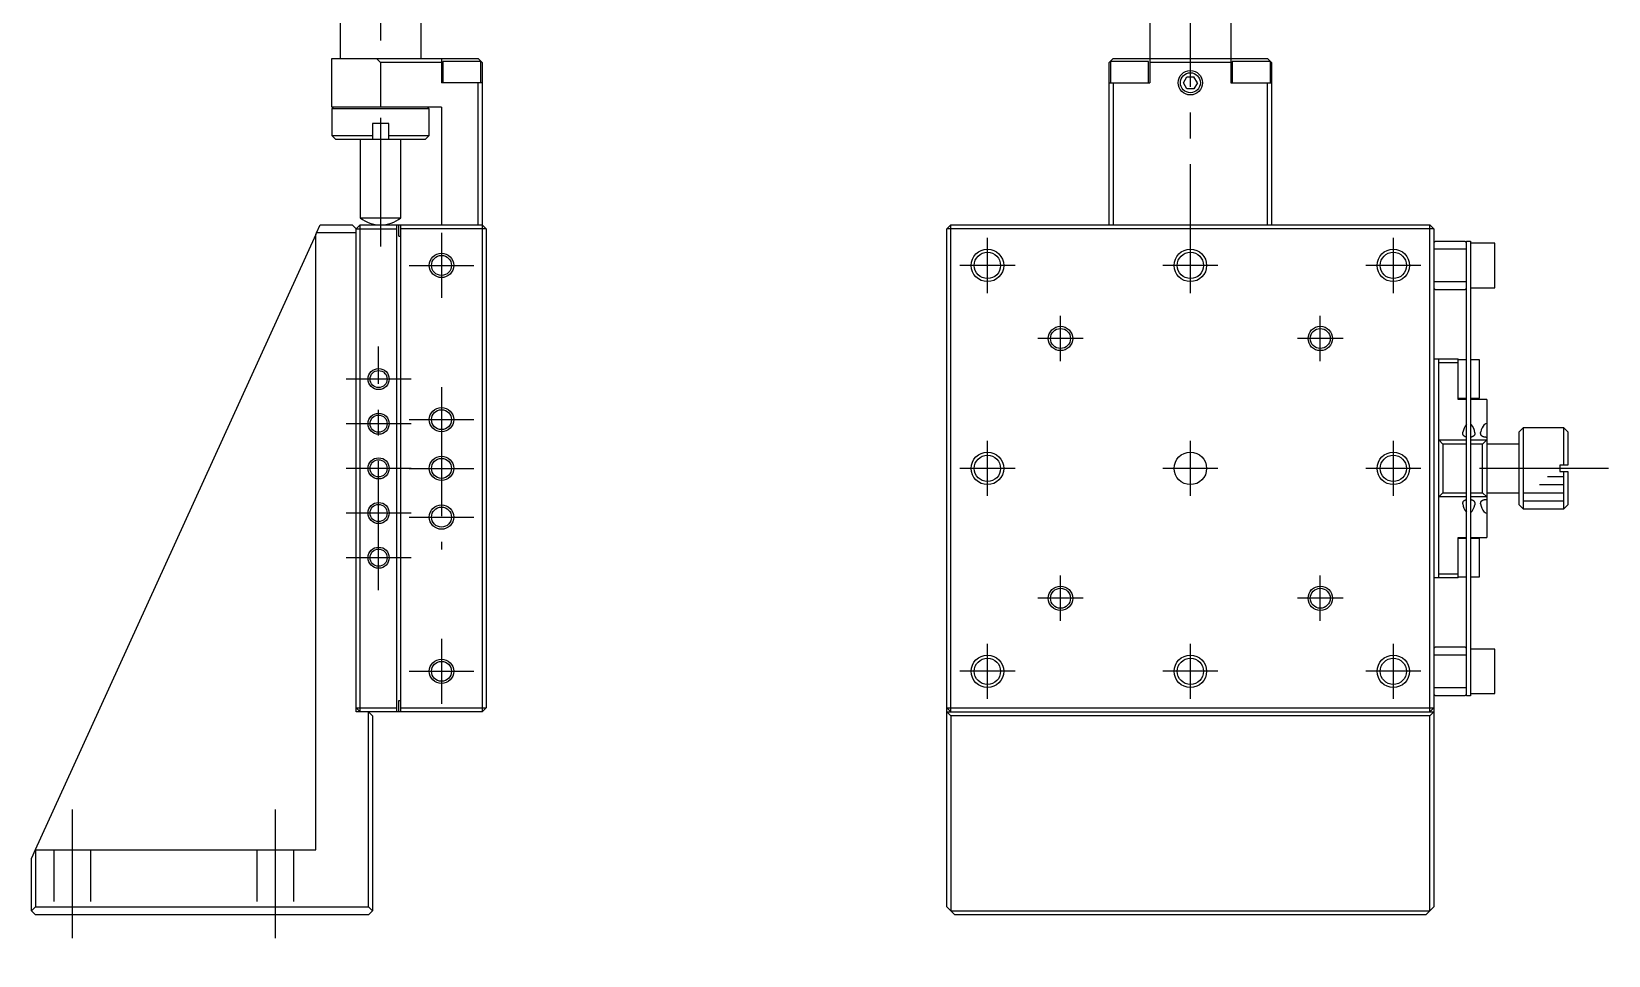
# Model space of a CAD drawing. Extents: x 0 to 380, y -8 to 323.
# Drawn here: x 0 to 194.2, y 88.2 to 202.1 of the extents above; entities that cross this region are included whole.
import ezdxf

# ---------------------------------------------------------------- set-up
doc = ezdxf.new("R2010")
doc.units = 0
doc.header["$LTSCALE"] = 0.5
doc.linetypes.add('CENTER', pattern=[50.8, 31.75, -6.35, 6.35, -6.35])
doc.linetypes.add('DASHED', pattern=[19.05, 12.7, -6.35])
for name, color, linetype in [('MSM_CENTER', 1, 'CENTER'), ('MSM_CONTINUOUS', 7, 'CONTINUOUS'), ('MSM_DASHED', 4, 'DASHED'), ('MSM_NARROW', 5, 'CONTINUOUS')]:
    doc.layers.add(name, color=color, linetype=linetype)

msp = doc.modelspace()

# ---------------------------------------------------------------- linework, layer by layer
at = {"layer": 'MSM_CENTER'}
for p, q in [((43, 242.249999), (43, 172.999999)), ((142.75, 169.849996), (142.75, 242.249999)), ((50.499999, 177.249995), (50.499999, 169.249996)), ((117.75, 169.849996), (117.75, 176.649996)), ((167.75, 169.849996), (167.75, 176.649996)), ((46.5, 173.249996), (54.499999, 173.249996)), ((121.15, 173.249996), (114.35, 173.249996)), ((146.15, 173.249996), (139.35, 173.249996)), ((171.15, 173.249996), (164.35, 173.249996)), ((126.75, 161.449996), (126.75, 167.049996)), ((158.75, 161.449996), (158.75, 167.049996)), ((42.75, 133.249998), (42.75, 163.249997)), ((129.55, 164.249996), (123.95, 164.249996)), ((161.55, 164.249996), (155.95, 164.249996)), ((46.749999, 159.249998), (38.75, 159.249998)), ((50.5, 158.249996), (50.5, 138.249999)), ((46.749999, 153.749998), (38.75, 153.749998)), ((46.500001, 154.249997), (54.5, 154.249997)), ((117.75, 144.849996), (117.75, 151.649996)), ((142.75, 144.849996), (142.75, 151.649996)), ((167.75, 144.849996), (167.75, 151.649996)), ((46.749999, 148.249997), (38.75, 148.249997)), ((46.5, 148.249996), (54.499999, 148.249996)), ((121.15, 148.249996), (114.35, 148.249996)), ((146.15, 148.249996), (139.35, 148.249996)), ((171.15, 148.249996), (164.35, 148.249996)), ((194.25, 148.249996), (176.25, 148.249996)), ((46.749999, 142.749996), (38.75, 142.749996)), ((46.500001, 142.249999), (54.5, 142.249999)), ((46.749999, 137.249997), (38.75, 137.249997)), ((126.75, 129.449996), (126.75, 135.049996)), ((158.75, 129.449996), (158.75, 135.049996)), ((129.55, 132.249996), (123.95, 132.249996)), ((161.55, 132.249996), (155.95, 132.249996)), ((50.499999, 127.249995), (50.499999, 119.249996)), ((117.75, 119.849996), (117.75, 126.649996)), ((142.75, 119.849996), (142.75, 126.649996)), ((167.75, 119.849996), (167.75, 126.649996)), ((46.5, 123.249996), (54.499999, 123.249996)), ((121.15, 123.249996), (114.35, 123.249996)), ((146.15, 123.249996), (139.35, 123.249996)), ((171.15, 123.249996), (164.35, 123.249996)), ((5, 106.249996), (5, 88.249996)), ((30, 106.249996), (30, 88.249996))]:
    msp.add_line(p, q, dxfattribs=at)
at = {"layer": 'MSM_CONTINUOUS'}
for p, q in [((38, 206.999996), (38, 198.749996)), ((48, 198.749996), (48, 206.999996)), ((137.75, 206.999996), (137.75, 195.749996)), ((147.75, 206.999996), (147.75, 195.749996)), ((37, 192.749996), (37, 198.749996)), ((37, 198.749996), (55, 198.749996)), ((43, 198.249996), (42.5, 198.749996)), ((43, 198.249996), (43, 192.749996)), ((50.5, 198.249996), (43, 198.249996)), ((50.5, 198.749996), (50.5, 195.749996)), ((55.35, 198.349996), (50.65, 198.349996)), ((50.65, 198.349996), (50.65, 195.749996)), ((55.5, 198.249996), (55, 198.749996)), ((55.35, 195.749996), (55.35, 198.349996)), ((55.5, 198.249996), (55.5, 118.249996)), ((133.25, 198.749996), (132.75, 198.249996)), ((132.75, 178.249996), (132.75, 198.249996)), ((137.6, 198.349996), (132.9, 198.349996)), ((132.9, 198.349996), (132.9, 195.749996)), ((133.25, 198.749996), (152.25, 198.749996)), ((137.6, 195.749996), (137.6, 198.349996)), ((147.75, 198.249996), (137.75, 198.249996)), ((152.6, 198.349996), (147.9, 198.349996)), ((147.9, 198.349996), (147.9, 195.749996)), ((152.75, 198.249996), (152.25, 198.749996)), ((152.6, 195.749996), (152.6, 198.349996)), ((152.75, 198.249996), (152.75, 178.249996)), ((141.883974, 195.749996), (142.316987, 196.499996)), ((142.316987, 196.499996), (143.183012, 196.499996)), ((143.616025, 195.749996), (143.183012, 196.499996)), ((55.5, 195.749996), (50.5, 195.749996)), ((55, 178.249996), (55, 195.749996)), ((132.75, 195.749996), (137.75, 195.749996)), ((133.25, 195.749996), (133.25, 178.249996)), ((142.316987, 194.999996), (141.883974, 195.749996)), ((143.183012, 194.999996), (142.316987, 194.999996)), ((143.616025, 195.749996), (143.183012, 194.999996)), ((147.75, 195.749996), (152.75, 195.749996)), ((152.25, 178.249996), (152.25, 195.749996)), ((50.5, 192.749996), (37, 192.749996)), ((37.2, 192.749996), (37, 192.549996)), ((49, 192.549996), (37, 192.549996)), ((37, 192.549996), (37, 189.249996)), ((49, 192.549996), (48.8, 192.749996)), ((49, 189.249996), (49, 192.549996)), ((50.5, 192.749996), (50.5, 178.249996)), ((44, 190.749996), (42, 190.749996)), ((42, 190.749996), (42, 188.749996)), ((44, 188.749996), (44, 190.749996)), ((37, 189.249996), (42, 189.249996)), ((37, 189.249996), (37.5, 188.749996)), ((48.5, 188.749996), (37.5, 188.749996)), ((40.500004, 188.749996), (40.500004, 179.127505)), ((44, 189.249996), (49, 189.249996)), ((45.499996, 179.127505), (45.499996, 188.749996)), ((48.5, 188.749996), (49, 189.249996)), ((40.500004, 179.127505), (45.499996, 179.127505)), ((35, 177.050486), (5.012988, 111.249996)), ((35, 177.050486), (35.090921, 177.249996)), ((35, 101.249996), (35, 177.050487)), ((35.090921, 177.249996), (35.546648, 178.249996)), ((40, 177.249996), (35.090921, 177.249996)), ((35.546648, 178.249996), (39.5, 178.249996)), ((40, 177.749996), (39.5, 178.249996)), ((40.5, 178.249996), (40, 177.749996)), ((40, 177.749996), (45, 177.749996)), ((40, 118.249996), (40, 177.749996)), ((40.5, 118.249996), (40.5, 178.249996)), ((40.5, 178.249996), (55.5, 178.249996)), ((45, 118.249996), (45, 178.249996)), ((45.25, 176.849996), (45.25, 178.249996)), ((45.25, 176.849996), (45.5, 176.849996)), ((45.5, 118.249996), (45.5, 178.249996)), ((56, 177.749996), (45.5, 177.749996)), ((56, 177.749996), (55.5, 178.249996)), ((56, 177.749996), (56, 118.749996)), ((112.75, 177.749996), (113.25, 178.249996)), ((172.75, 177.749996), (112.75, 177.749996)), ((112.75, 94.249996), (112.75, 177.749996)), ((113.25, 118.249996), (113.25, 178.249996)), ((113.25, 178.249996), (172.25, 178.249996)), ((172.25, 118.249996), (172.25, 178.249996)), ((172.75, 177.749996), (172.25, 178.249996)), ((172.75, 177.749996), (172.75, 94.249996)), ((172.75, 176.049996), (172.95, 176.249996)), ((176.75, 175.249996), (172.75, 175.249996)), ((172.95, 176.249996), (176.55, 176.249996)), ((176.75, 176.049996), (176.55, 176.249996)), ((176.75, 176.249996), (177.25, 176.249996)), ((176.75, 176.049997), (176.75, 176.249996)), ((176.75, 120.249996), (176.75, 176.049996)), ((177.25, 176.249996), (177.25, 120.249996)), ((180.25, 175.999996), (177.25, 175.999996)), ((180.25, 170.499996), (180.25, 175.999996)), ((172.75, 171.249996), (176.75, 171.249996)), ((172.75, 170.449996), (172.95, 170.249996)), ((176.55, 170.249996), (172.95, 170.249996)), ((176.55, 170.249996), (176.75, 170.449996)), ((177.25, 170.499996), (180.25, 170.499996)), ((172.75, 161.749996), (175.75, 161.749996)), ((173.35, 134.749996), (173.35, 161.749996)), ((175.75, 161.249996), (173.35, 161.249996)), ((175.75, 156.749996), (175.75, 161.749996)), ((176.75, 161.599996), (175.75, 161.599996)), ((178.35, 161.599996), (177.25, 161.599996)), ((178.35, 156.899996), (178.35, 161.599996)), ((175.75, 156.899996), (176.75, 156.899996)), ((176.75, 156.749996), (175.75, 156.749996)), ((177.250001, 156.899996), (178.35, 156.899996)), ((179.25, 156.749996), (177.250001, 156.749996)), ((179.25, 156.749996), (179.25, 139.749996)), ((177.250032, 153.734312), (177.329544, 153.662681)), ((178.95113, 153.641965), (179.046292, 153.731624)), ((179.046292, 153.731624), (179.143304, 153.790331)), ((179.143304, 153.790331), (179.25, 153.813247)), ((173.35, 151.749996), (173.85, 151.249996)), ((173.35, 151.749996), (176.75, 151.749996)), ((176.3, 152.607691), (176.308584, 152.724659)), ((176.300102, 152.597801), (176.3, 152.607691)), ((176.301903, 152.557012), (176.300102, 152.597801)), ((176.306246, 152.517189), (176.301903, 152.557012)), ((176.313265, 152.478464), (176.306246, 152.517189)), ((176.323098, 152.440966), (176.313265, 152.478464)), ((176.332625, 152.413141), (176.323098, 152.440966)), ((176.343981, 152.386026), (176.332625, 152.413141)), ((176.357198, 152.359698), (176.343981, 152.386026)), ((176.372312, 152.334236), (176.357198, 152.359698)), ((176.389354, 152.309718), (176.372312, 152.334236)), ((176.40836, 152.286223), (176.389354, 152.309718)), ((176.427644, 152.265537), (176.40836, 152.286223)), ((176.448718, 152.2457), (176.427644, 152.265537)), ((176.471536, 152.226772), (176.448718, 152.2457)), ((176.496056, 152.208809), (176.471536, 152.226772)), ((176.522231, 152.191868), (176.496056, 152.208809)), ((176.55002, 152.176006), (176.522231, 152.191868)), ((176.575256, 152.163225), (176.55002, 152.176006)), ((176.601755, 152.151209), (176.575256, 152.163225)), ((176.629426, 152.139982), (176.601755, 152.151209)), ((176.658178, 152.129565), (176.629426, 152.139982)), ((176.687919, 152.119979), (176.658178, 152.129565)), ((176.718556, 152.111247), (176.687919, 152.119979)), ((176.75, 152.103391), (176.718556, 152.111247)), ((177.274953, 152.088592), (177.25, 152.08477)), ((177.25, 151.749996), (179.25, 151.749996)), ((177.299576, 152.092881), (177.274953, 152.088592)), ((177.323817, 152.097632), (177.299576, 152.092881)), ((177.354128, 152.104375), (177.323817, 152.097632)), ((177.383789, 152.111904), (177.354128, 152.104375)), ((177.41272, 152.120203), (177.383789, 152.111904)), ((177.44084, 152.129254), (177.41272, 152.120203)), ((177.468068, 152.13904), (177.44084, 152.129254)), ((177.494323, 152.149543), (177.468068, 152.13904)), ((177.519524, 152.160746), (177.494323, 152.149543)), ((177.54359, 152.172632), (177.519524, 152.160746)), ((177.569631, 152.187022), (177.54359, 152.172632)), ((177.594311, 152.202347), (177.569631, 152.187022)), ((177.617596, 152.218561), (177.594311, 152.202347)), ((177.639451, 152.235619), (177.617596, 152.218561)), ((177.65984, 152.253477), (177.639451, 152.235619)), ((177.67873, 152.272089), (177.65984, 152.253477)), ((177.696085, 152.29141), (177.67873, 152.272089)), ((177.71506, 152.315714), (177.696085, 152.29141)), ((177.731984, 152.341093), (177.71506, 152.315714)), ((177.746899, 152.367463), (177.731984, 152.341093)), ((177.759849, 152.394742), (177.746899, 152.367463)), ((177.770878, 152.422846), (177.759849, 152.394742)), ((177.780028, 152.451692), (177.770878, 152.422846)), ((177.787343, 152.481199), (177.780028, 152.451692)), ((177.794994, 152.526126), (177.787343, 152.481199)), ((177.799101, 152.572521), (177.794994, 152.526126)), ((177.8, 152.607724), (177.799101, 152.572521)), ((178.5, 152.607651), (178.513205, 152.754765)), ((178.500053, 152.598869), (178.5, 152.607651)), ((178.501477, 152.562678), (178.500053, 152.598869)), ((178.504917, 152.527121), (178.501477, 152.562678)), ((178.510464, 152.492306), (178.504917, 152.527121)), ((178.51821, 152.458342), (178.510464, 152.492306)), ((178.528246, 152.425336), (178.51821, 152.458342)), ((178.540663, 152.393397), (178.528246, 152.425336)), ((178.555553, 152.362635), (178.540663, 152.393397)), ((178.569536, 152.338566), (178.555553, 152.362635)), ((178.585301, 152.315255), (178.569536, 152.338566)), ((178.602847, 152.29277), (178.585301, 152.315255)), ((178.622173, 152.271177), (178.602847, 152.29277)), ((178.643279, 152.250544), (178.622173, 152.271177)), ((178.666165, 152.230939), (178.643279, 152.250544)), ((178.688853, 152.213812), (178.666165, 152.230939)), ((178.713139, 152.197532), (178.688853, 152.213812)), ((178.73895, 152.182141), (178.713139, 152.197532)), ((178.766213, 152.167679), (178.73895, 152.182141)), ((178.75, 151.249996), (179.25, 151.749996)), ((178.794855, 152.154188), (178.766213, 152.167679)), ((178.824803, 152.14171), (178.794855, 152.154188)), ((178.850911, 152.132034), (178.824803, 152.14171)), ((178.877976, 152.123037), (178.850911, 152.132034)), ((178.905911, 152.114732), (178.877976, 152.123037)), ((178.934627, 152.10713), (178.905911, 152.114732)), ((178.964037, 152.100243), (178.934627, 152.10713)), ((178.994054, 152.094085), (178.964037, 152.100243)), ((179.024591, 152.088667), (178.994054, 152.094085)), ((179.055699, 152.083974), (179.024591, 152.088667)), ((179.087362, 152.079995), (179.055699, 152.083974)), ((179.119465, 152.076733), (179.087362, 152.079995)), ((179.151894, 152.07419), (179.119465, 152.076733)), ((179.184536, 152.07237), (179.151894, 152.07419)), ((179.217276, 152.071276), (179.184536, 152.07237)), ((179.25, 152.070911), (179.217276, 152.071276)), ((183.75, 153.249996), (183.25, 152.749996)), ((183.25, 143.749996), (183.25, 152.749996)), ((183.75, 153.249996), (183.75, 143.249996)), ((188.75, 153.249996), (183.75, 153.249996)), ((188.75, 148.649996), (188.75, 153.249996)), ((189.25, 152.749996), (188.75, 153.249996)), ((189.25, 152.749996), (189.25, 148.649996)), ((176.75, 151.249996), (173.85, 151.249996)), ((173.85, 151.249996), (173.85, 145.249996)), ((178.75, 151.249996), (177.25, 151.249996)), ((178.75, 145.249996), (178.75, 151.249996)), ((183.25, 151.249996), (179.25, 151.249996)), ((189.25, 148.649996), (188.25, 148.649996)), ((188.25, 148.649996), (188.25, 147.849996)), ((188.25, 147.849996), (189.25, 147.849996)), ((188.75, 143.249996), (188.75, 147.849996)), ((189.25, 147.849996), (189.25, 143.749996)), ((173.85, 145.249996), (173.35, 144.749996)), ((176.75, 144.749996), (173.35, 144.749996)), ((173.85, 145.249996), (176.75, 145.249996)), ((176.3, 143.892404), (176.300003, 143.894456)), ((176.300003, 143.894456), (176.301032, 143.930056)), ((176.301032, 143.930056), (176.303976, 143.965056)), ((176.303976, 143.965056), (176.308921, 143.999356)), ((176.308921, 143.999356), (176.315955, 144.032854)), ((176.315955, 144.032854), (176.325163, 144.065451)), ((176.325163, 144.065451), (176.336634, 144.097046)), ((176.336634, 144.097046), (176.350454, 144.127537)), ((176.350454, 144.127537), (176.363389, 144.151278)), ((176.363389, 144.151278), (176.37801, 144.174328)), ((176.37801, 144.174328), (176.394317, 144.196624)), ((176.394317, 144.196624), (176.412309, 144.218105)), ((176.412309, 144.218105), (176.431986, 144.238708)), ((176.431986, 144.238708), (176.453346, 144.258372)), ((176.453346, 144.258372), (176.476389, 144.277034)), ((176.476389, 144.277034), (176.498149, 144.292643)), ((176.498149, 144.292643), (176.521336, 144.307515)), ((176.521336, 144.307515), (176.545877, 144.321621)), ((176.545877, 144.321621), (176.571701, 144.33493)), ((176.571701, 144.33493), (176.598735, 144.347411)), ((176.598735, 144.347411), (176.626907, 144.359034)), ((176.626907, 144.359034), (176.656144, 144.369768)), ((176.656144, 144.369768), (176.686374, 144.379584)), ((176.686374, 144.379584), (176.71772, 144.388536)), ((176.71772, 144.388536), (176.75, 144.396602)), ((177.25, 145.249996), (178.75, 145.249996)), ((179.25, 144.749996), (177.25, 144.749996)), ((177.25, 144.415223), (177.282393, 144.410151)), ((177.282393, 144.410151), (177.314279, 144.404268)), ((177.314279, 144.404268), (177.345556, 144.397587)), ((177.345556, 144.397587), (177.376119, 144.390119)), ((177.376119, 144.390119), (177.405863, 144.381879)), ((177.405863, 144.381879), (177.434684, 144.372878)), ((177.434684, 144.372878), (177.462478, 144.36313)), ((177.462478, 144.36313), (177.489197, 144.352634)), ((177.489197, 144.352634), (177.514948, 144.341356)), ((177.514948, 144.341356), (177.539679, 144.329321)), ((177.539679, 144.329321), (177.563337, 144.316557)), ((177.563337, 144.316557), (177.585871, 144.303091)), ((177.585871, 144.303091), (177.607229, 144.288949)), ((177.607229, 144.288949), (177.62736, 144.274159)), ((177.62736, 144.274159), (177.650589, 144.25495)), ((177.650589, 144.25495), (177.672064, 144.234716)), ((177.672064, 144.234716), (177.691779, 144.213524)), ((177.691779, 144.213524), (177.709731, 144.191439)), ((177.709731, 144.191439), (177.725916, 144.168527)), ((177.725916, 144.168527), (177.74033, 144.144853)), ((177.74033, 144.144853), (177.755689, 144.114732)), ((177.755689, 144.114732), (177.76861, 144.08344)), ((177.76861, 144.08344), (177.779182, 144.051086)), ((177.779182, 144.051086), (177.787489, 144.017774)), ((177.787489, 144.017774), (177.79362, 143.983612)), ((177.8, 143.892279), (177.789225, 143.760238)), ((177.79362, 143.983612), (177.79766, 143.948705)), ((177.79766, 143.948705), (177.799696, 143.913159)), ((177.799696, 143.913159), (177.8, 143.892279)), ((178.5, 143.892395), (178.501044, 143.930228)), ((178.501044, 143.930228), (178.504591, 143.970284)), ((178.504591, 143.970284), (178.510781, 144.009391)), ((178.510781, 144.009391), (178.519745, 144.047397)), ((178.519745, 144.047397), (178.531617, 144.084153)), ((178.531617, 144.084153), (178.546527, 144.119508)), ((178.546527, 144.119508), (178.559083, 144.143761)), ((178.559083, 144.143761), (178.57335, 144.167319)), ((178.57335, 144.167319), (178.589332, 144.190118)), ((178.589332, 144.190118), (178.607029, 144.212095)), ((178.607029, 144.212095), (178.626446, 144.233185)), ((178.626446, 144.233185), (178.647584, 144.253324)), ((178.647584, 144.253324), (178.670445, 144.272448)), ((178.670445, 144.272448), (178.692087, 144.288455)), ((178.692087, 144.288455), (178.715195, 144.303715)), ((178.715195, 144.303715), (178.739694, 144.318196)), ((178.739694, 144.318196), (178.765514, 144.331865)), ((179.25, 144.749996), (178.75, 145.249996)), ((178.765514, 144.331865), (178.792582, 144.344691)), ((178.792582, 144.344691), (178.820825, 144.356642)), ((178.820825, 144.356642), (178.850171, 144.367686)), ((178.850171, 144.367686), (178.880548, 144.377789)), ((178.880548, 144.377789), (178.907451, 144.38572)), ((178.907451, 144.38572), (178.935172, 144.393006)), ((178.935172, 144.393006), (178.963621, 144.399638)), ((178.963621, 144.399638), (178.992707, 144.405611)), ((178.992707, 144.405611), (179.022342, 144.410916)), ((179.022342, 144.410916), (179.052436, 144.415545)), ((179.052436, 144.415545), (179.082899, 144.419491)), ((179.082899, 144.419491), (179.113642, 144.422747)), ((179.113642, 144.422747), (179.147397, 144.425516)), ((179.147397, 144.425516), (179.181464, 144.427496)), ((179.181464, 144.427496), (179.215709, 144.428685)), ((179.215709, 144.428685), (179.25, 144.429082)), ((179.25, 145.249996), (183.25, 145.249996)), ((183.25, 143.749996), (183.75, 143.249996)), ((188.75, 143.249996), (189.25, 143.749996)), ((179.047867, 142.767305), (178.95619, 142.852174)), ((179.136628, 142.712568), (179.047867, 142.767305)), ((179.25, 142.686746), (179.136628, 142.712568)), ((183.75, 143.249996), (188.75, 143.249996)), ((175.75, 139.749996), (176.75, 139.749996)), ((175.75, 134.749996), (175.75, 139.749996)), ((176.75, 139.599996), (175.75, 139.599996)), ((177.250001, 139.749996), (179.25, 139.749996)), ((178.35, 139.599996), (177.250001, 139.599996)), ((178.35, 134.899996), (178.35, 139.599996)), ((175.75, 134.749996), (172.75, 134.749996)), ((173.35, 135.249996), (175.75, 135.249996)), ((175.75, 134.899996), (176.75, 134.899996)), ((177.25, 134.899996), (178.35, 134.899996)), ((172.95, 126.249996), (172.75, 126.049996)), ((176.75, 125.249996), (172.75, 125.249996)), ((172.95, 126.249996), (176.55, 126.249996)), ((176.75, 126.049996), (176.55, 126.249996)), ((180.25, 125.999996), (177.25, 125.999996)), ((180.25, 120.499996), (180.25, 125.999996)), ((172.75, 121.249996), (176.75, 121.249996)), ((172.95, 120.249996), (172.75, 120.449996)), ((176.55, 120.249996), (176.75, 120.449996)), ((177.25, 120.499996), (180.25, 120.499996)), ((40, 118.749996), (45, 118.749996)), ((40.5, 118.249996), (40, 118.749996)), ((45.25, 119.649996), (45.5, 119.649996)), ((45.25, 118.249996), (45.25, 119.649996)), ((45.5, 118.749996), (56, 118.749996)), ((55.5, 118.249996), (56, 118.749996)), ((112.75, 118.749996), (172.75, 118.749996)), ((113.25, 118.249996), (112.75, 118.749996)), ((172.25, 118.249996), (172.75, 118.749996)), ((176.55, 120.249996), (172.95, 120.249996)), ((177.25, 120.249996), (176.75, 120.249996)), ((55.5, 118.249996), (40, 118.249996)), ((41.5, 94.249996), (41.5, 118.249996)), ((41.5, 118.249996), (42, 117.749996)), ((42, 117.749996), (42, 93.749996)), ((112.75, 118.249996), (113.25, 117.749996)), ((112.75, 118.249996), (172.75, 118.249996)), ((172.25, 117.749996), (113.25, 117.749996)), ((113.25, 117.749996), (113.25, 93.749996)), ((172.25, 117.749996), (172.75, 118.249996)), ((172.25, 93.749996), (172.25, 117.749996)), ((5.012988, 111.249996), (0.455726, 101.249996)), ((0.455726, 101.249996), (0, 100.249996)), ((0.455726, 101.249996), (35, 101.249996)), ((0.5, 101.249996), (0.5, 94.249996)), ((0, 93.749996), (0, 100.249996)), ((0.5, 94.249996), (0, 93.749996)), ((0.5, 93.249996), (0, 93.749996)), ((0.5, 94.249996), (41.5, 94.249996)), ((41.5, 93.249996), (0.5, 93.249996)), ((42, 93.749996), (41.5, 94.249996)), ((41.5, 93.249996), (42, 93.749996)), ((112.75, 94.249996), (113.75, 93.249996)), ((113.25, 93.749996), (172.25, 93.749996)), ((171.75, 93.249996), (113.75, 93.249996)), ((172.75, 94.249996), (171.75, 93.249996))]:
    msp.add_line(p, q, dxfattribs=at)
for centre, radius in [((142.75, 195.749996), 1.2295), ((117.75, 173.249996), 1.621), ((142.75, 173.249996), 1.621), ((167.75, 173.249996), 1.621), ((50.499999, 173.249996), 1.2295), ((126.75, 164.249996), 1.2295), ((158.75, 164.249996), 1.2295), ((42.75, 159.249998), 1.0565), ((50.5, 154.249997), 1.2295), ((42.75, 153.749998), 1.0565), ((117.75, 148.249996), 1.621), ((142.75, 148.249996), 2), ((167.75, 148.249996), 1.621), ((42.75, 148.249997), 1.0565), ((50.5, 148.249996), 1.2295), ((42.75, 142.749996), 1.0565), ((50.5, 142.249999), 1.2295), ((42.75, 137.249998), 1.0565), ((126.75, 132.249996), 1.2295), ((158.75, 132.249996), 1.2295), ((50.499999, 123.249996), 1.2295), ((117.75, 123.249996), 1.621), ((142.75, 123.249996), 1.621), ((167.75, 123.249996), 1.621)]:
    msp.add_circle(centre, radius, dxfattribs=at)
for centre, radius, start, end in [((43, 182.25), 3.999997, 231.317811, 308.68221534), ((178.263188, 152.347211), 1.990715, 139.47983532, 169.07029629), ((175.95587, 152.417716), 1.853893, 5.88266192, 42.18611397), ((180.450148, 152.350364), 1.978709, 139.25077852, 168.20700869), ((178.129747, 144.074815), 1.838817, 185.693117, 221.386932), ((175.943711, 144.117316), 1.879741, 314.02568516, 349.04947845), ((180.350082, 144.083608), 1.859937, 185.90079989, 221.4590073)]:
    msp.add_arc(centre, radius, start, end, dxfattribs=at)
at = {"layer": 'MSM_DASHED'}
for p, q in [((2.75, 101.249996), (2.75, 93.249996)), ((7.25, 101.249996), (7.25, 93.249996)), ((27.75, 101.249996), (27.75, 93.249996)), ((32.25, 101.249996), (32.25, 93.249996))]:
    msp.add_line(p, q, dxfattribs=at)
at = {"layer": 'MSM_NARROW'}
for p, q in [((185.75, 146.249996), (188.75, 146.249996)), ((186.75, 147.249996), (188.75, 147.249996)), ((183.75, 145.249996), (188.75, 145.249996)), ((183.75, 144.249996), (188.75, 144.249996))]:
    msp.add_line(p, q, dxfattribs=at)
for centre, radius in [((142.75, 195.749996), 1.5), ((117.75, 173.249996), 2), ((142.75, 173.249996), 2), ((167.75, 173.249996), 2), ((50.499999, 173.249996), 1.5), ((126.75, 164.249996), 1.5), ((158.75, 164.249996), 1.5), ((42.75, 159.249998), 1.3), ((50.5, 154.249997), 1.5), ((42.75, 153.749998), 1.3), ((50.5, 148.249996), 1.5), ((117.75, 148.249996), 2), ((167.75, 148.249996), 2), ((42.75, 148.249997), 1.3), ((42.75, 142.749996), 1.3), ((50.5, 142.249999), 1.5), ((42.75, 137.249998), 1.3), ((126.75, 132.249996), 1.5), ((158.75, 132.249996), 1.5), ((50.499999, 123.249996), 1.5), ((117.75, 123.249996), 2), ((142.75, 123.249996), 2), ((167.75, 123.249996), 2)]:
    msp.add_circle(centre, radius, dxfattribs=at)

doc.saveas('drawing.dxf')
